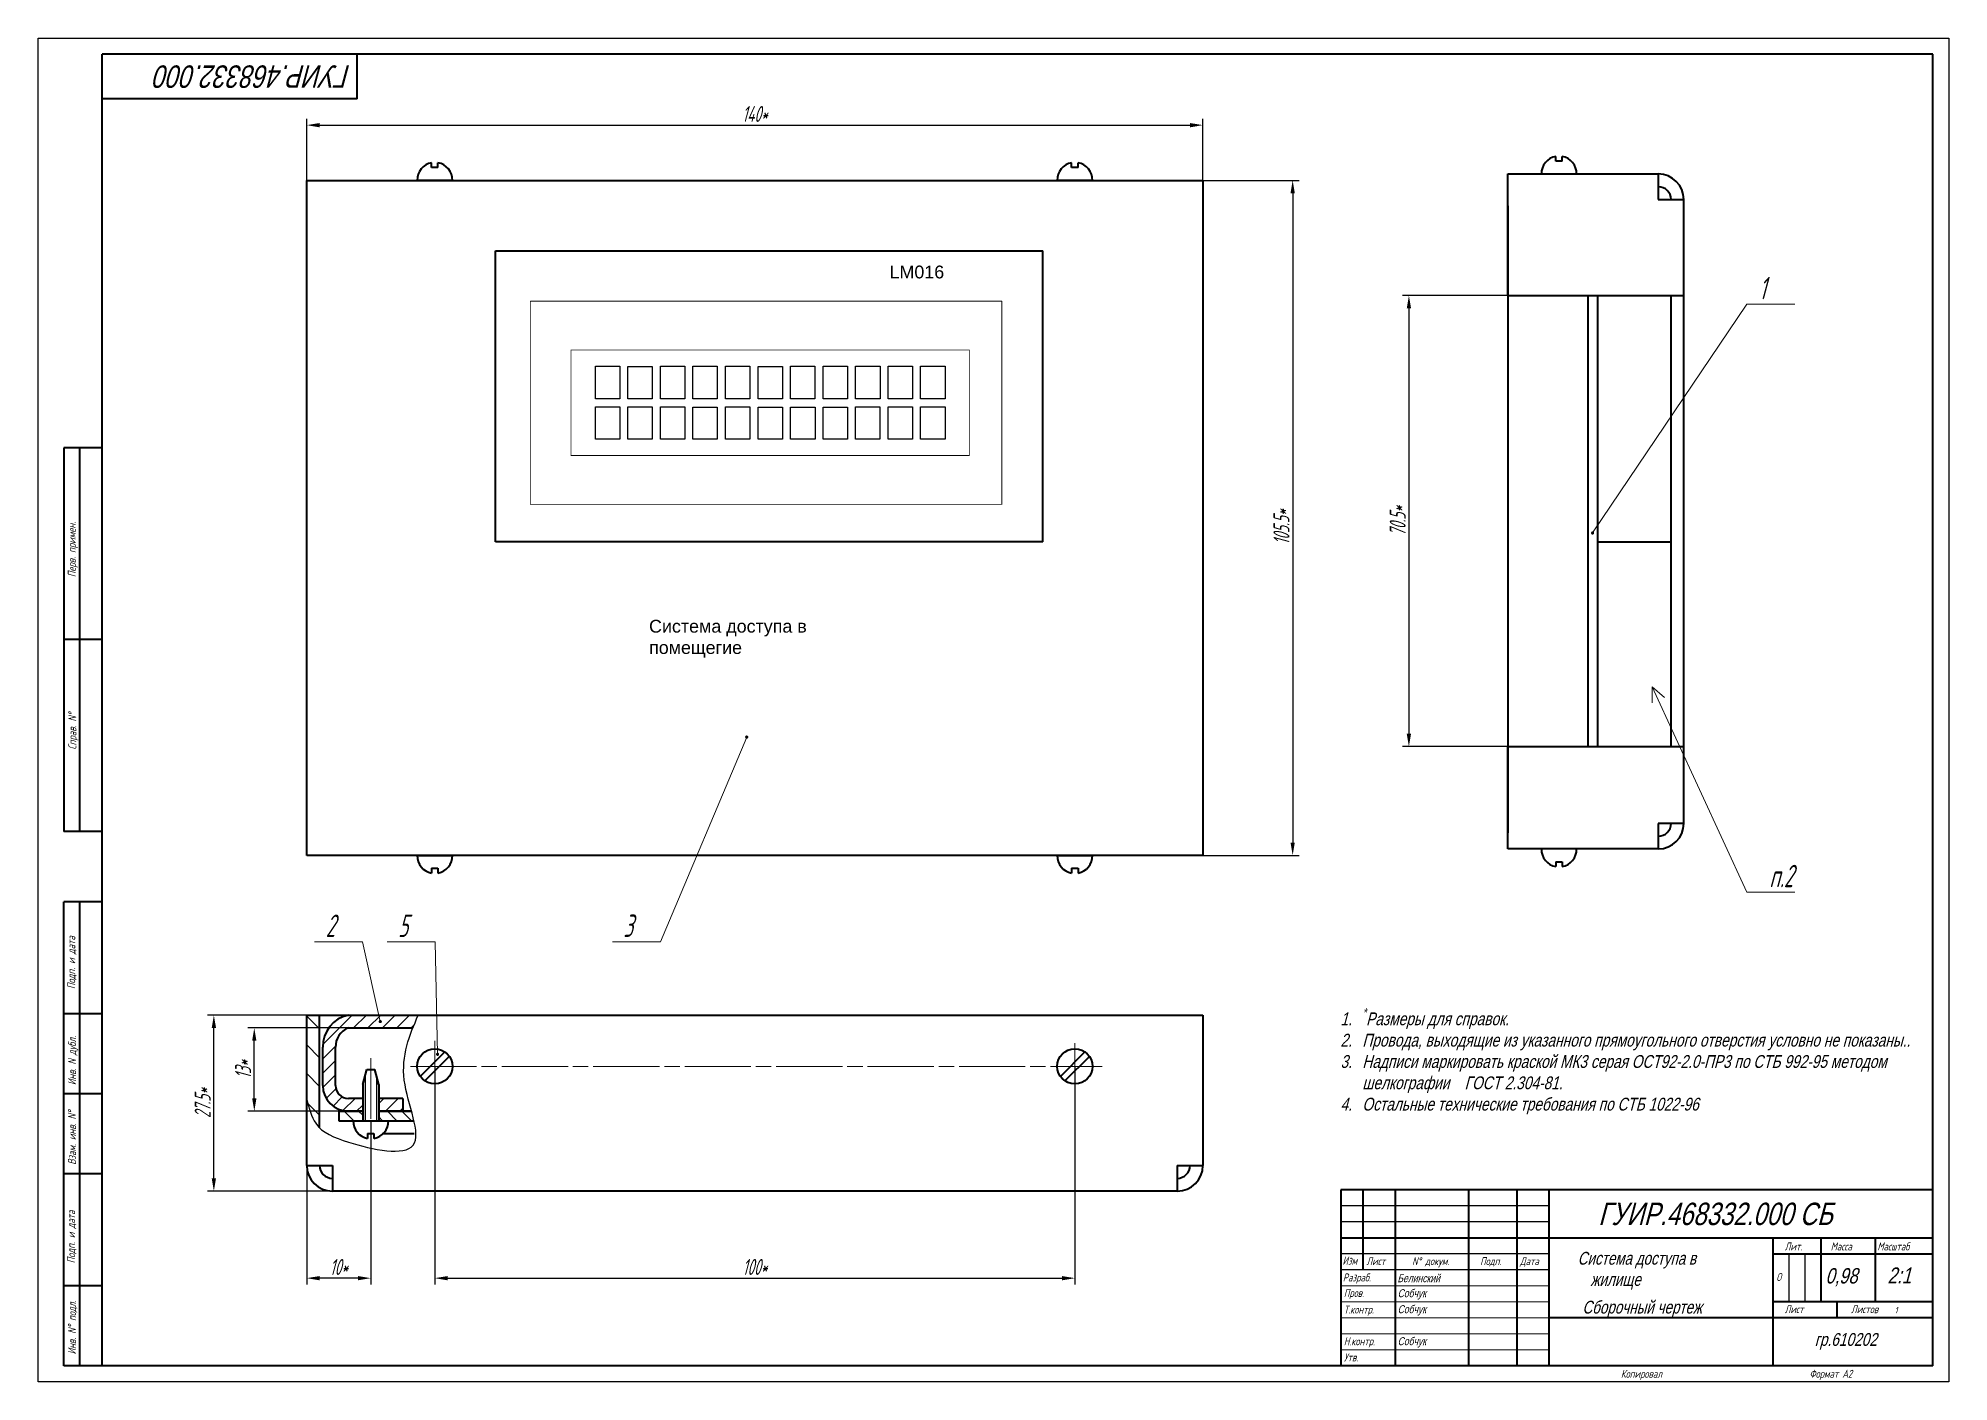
# Model space of a CAD drawing. Header units: millimetres. Extents: x 4478846 to 4492776, y 3796523 to 3799112.
# Drawn here: x 4491936 to 4492533, y 3796523 to 3796943 of the extents above; entities that cross this region are included whole.
import ezdxf
from ezdxf.enums import TextEntityAlignment as Align

# ---------------------------------------------------------------- set-up
doc = ezdxf.new("R2010")
doc.units = ezdxf.units.MM
doc.linetypes.add('CENTER2', pattern=[28.575, 19.05, -3.175, 3.175, -3.175])
doc.linetypes.add('HIDDEN2', pattern=[4.7625, 3.175, -1.5875])
doc.layers.get('0').update_dxf_attribs({"lineweight": 25})
doc.layers.get('Defpoints').update_dxf_attribs({"color": 5})
for name, color, linetype, lineweight in [('1', 1, 'Continuous', 40), ('2', 3, 'CENTER2', 20), ('3', 2, 'HIDDEN2', 20), ('dim', 7, 'Continuous', 20), ('Основная', 7, 'Continuous', 40), ('тонкая', 7, 'Continuous', 13)]:
    doc.layers.add(name, color=color, linetype=linetype, lineweight=lineweight)
for name, color, linetype in [('KONTUR', 7, 'Continuous'), ('Mechanical4', 56, 'Continuous'), ('MultiLayer', 9, 'Continuous'), ('Текст', 4, 'Continuous')]:
    doc.layers.add(name, color=color, linetype=linetype)
doc.styles.add('35', font='gostw.shx', dxfattribs={"width": 0.65, "oblique": 15, "height": 3.5})
doc.styles.add('5', font='gostw.shx', dxfattribs={"width": 0.75, "oblique": 15, "height": 5})
doc.styles.add('7', font='gostw.shx', dxfattribs={"width": 0.75, "oblique": 15, "height": 7})
doc.styles.add('ESKD', font='standarteskd.shx', dxfattribs={"width": 0.8, "oblique": 15})
doc.styles.get("Standard").update_dxf_attribs({"font": 'arial.ttf'})
doc.styles.add('стиль1', font='romans.shx', dxfattribs={"width": 0.75, "oblique": 15, "height": 3.5})
doc.dimstyles.new('BUT$0', dxfattribs={"dimtxt": 3.5, "dimasz": 4, "dimexe": 2, "dimexo": 0, "dimgap": 1, "dimtad": 1, "dimdec": 4, "dimzin": 9, "dimdsep": 46, "dimtxsty": '35', "dimcen": 0, "dimclrd": 256, "dimclre": 256, "dimclrt": 256, "dimadec": 0, "dimazin": 0, "dimtfac": 0.7, "dimtdec": 4, "dimtmove": 0, "dimatfit": 0, "dimfxl": 1, "dimtolj": 1, "dimtzin": 9, "dimarcsym": 0})

# ---------------------------------------------------------------- blocks, each defined once
blk = doc.blocks.new('*D330')
at = {"layer": 'Defpoints', "color": 0, "transparency": 16777216}
for p in [(4492003.26, 3796633.48), (4492049.66, 3796633.48), (4492029.66, 3796607.48)]:
    blk.add_point(p, dxfattribs=at)
at = {"layer": 'dim', "lineweight": -2, "transparency": 16777216}
for p, q in [((4492049.66, 3796633.48), (4492001.26, 3796633.48)), ((4492003.26, 3796611.48), (4492003.26, 3796629.48)), ((4492029.66, 3796607.48), (4492001.26, 3796607.48))]:
    blk.add_line(p, q, dxfattribs=at)
at = {"layer": 'dim', "transparency": 16777216}
for points in [[(4492002.59, 3796629.48), (4492003.92, 3796629.48), (4492003.26, 3796633.48)], [(4492002.59, 3796611.48), (4492003.92, 3796611.48), (4492003.26, 3796607.48)]]:
    blk.add_solid(points, dxfattribs=at)
at = {"layer": 'dim', "transparency": 16777216, "insert": (4491999.76, 3796620.48), "char_height": 5, "attachment_point": 5, "rotation": 90, "style": '5'}
blk.add_mtext('\\A1;13*', dxfattribs=at)
blk = doc.blocks.new('*D331')
at = {"layer": 'Defpoints', "color": 0, "transparency": 16777216}
for p in [(4491990.63, 3796637.48), (4492023.66, 3796637.48), (4492027.66, 3796582.48)]:
    blk.add_point(p, dxfattribs=at)
at = {"layer": 'dim', "lineweight": -2, "transparency": 16777216}
for p, q in [((4492023.66, 3796637.48), (4491988.63, 3796637.48)), ((4491990.63, 3796586.48), (4491990.63, 3796633.48)), ((4492027.66, 3796582.48), (4491988.63, 3796582.48))]:
    blk.add_line(p, q, dxfattribs=at)
at = {"layer": 'dim', "transparency": 16777216}
for points in [[(4491989.96, 3796633.48), (4491991.3, 3796633.48), (4491990.63, 3796637.48)], [(4491989.96, 3796586.48), (4491991.3, 3796586.48), (4491990.63, 3796582.48)]]:
    blk.add_solid(points, dxfattribs=at)
at = {"layer": 'dim', "transparency": 16777216, "insert": (4491987.13, 3796609.98), "char_height": 5, "attachment_point": 5, "rotation": 90, "style": '5'}
blk.add_mtext('\\A1;27.5*', dxfattribs=at)
blk = doc.blocks.new('*D326')
at = {"layer": 'Defpoints', "color": 0, "transparency": 16777216}
for p in [(4492299.66, 3796915.69), (4492019.66, 3796898.43), (4492299.66, 3796898.43)]:
    blk.add_point(p, dxfattribs=at)
at = {"layer": 'dim', "lineweight": -2, "transparency": 16777216}
for p, q in [((4492019.66, 3796898.43), (4492019.66, 3796917.69)), ((4492023.66, 3796915.69), (4492295.66, 3796915.69)), ((4492299.66, 3796898.43), (4492299.66, 3796917.69))]:
    blk.add_line(p, q, dxfattribs=at)
at = {"layer": 'dim', "transparency": 16777216}
for points in [[(4492023.66, 3796916.35), (4492023.66, 3796915.02), (4492019.66, 3796915.69)], [(4492295.66, 3796916.35), (4492295.66, 3796915.02), (4492299.66, 3796915.69)]]:
    blk.add_solid(points, dxfattribs=at)
at = {"layer": 'dim', "transparency": 16777216, "insert": (4492159.66, 3796919.19), "char_height": 5, "attachment_point": 5, "style": '5'}
blk.add_mtext('\\A1;140*', dxfattribs=at)
blk = doc.blocks.new('*D327')
at = {"layer": 'Defpoints', "color": 0, "transparency": 16777216}
for p in [(4492299.66, 3796898.43), (4492299.66, 3796687.43), (4492327.72, 3796687.43)]:
    blk.add_point(p, dxfattribs=at)
at = {"layer": 'dim', "lineweight": -2, "transparency": 16777216}
for p, q in [((4492299.66, 3796898.43), (4492329.72, 3796898.43)), ((4492327.72, 3796894.43), (4492327.72, 3796691.43)), ((4492299.66, 3796687.43), (4492329.72, 3796687.43))]:
    blk.add_line(p, q, dxfattribs=at)
at = {"layer": 'dim', "transparency": 16777216}
for points in [[(4492327.05, 3796894.43), (4492328.38, 3796894.43), (4492327.72, 3796898.43)], [(4492327.05, 3796691.43), (4492328.38, 3796691.43), (4492327.72, 3796687.43)]]:
    blk.add_solid(points, dxfattribs=at)
at = {"layer": 'dim', "transparency": 16777216, "insert": (4492324.22, 3796790.04), "char_height": 5, "attachment_point": 5, "rotation": 90, "style": '5'}
blk.add_mtext('\\A1;105.5*', dxfattribs=at)
blk = doc.blocks.new('*D328')
at = {"layer": 'Defpoints', "color": 0, "transparency": 16777216}
for p in [(4492059.66, 3796621.48), (4492259.66, 3796621.48), (4492259.66, 3796555.27)]:
    blk.add_point(p, dxfattribs=at)
at = {"layer": 'dim', "lineweight": -2, "transparency": 16777216}
for p, q in [((4492059.66, 3796621.48), (4492059.66, 3796553.27)), ((4492259.66, 3796621.48), (4492259.66, 3796553.27)), ((4492063.66, 3796555.27), (4492255.66, 3796555.27))]:
    blk.add_line(p, q, dxfattribs=at)
at = {"layer": 'dim', "transparency": 16777216}
for points in [[(4492063.66, 3796555.93), (4492063.66, 3796554.6), (4492059.66, 3796555.27)], [(4492255.66, 3796555.93), (4492255.66, 3796554.6), (4492259.66, 3796555.27)]]:
    blk.add_solid(points, dxfattribs=at)
at = {"layer": 'dim', "transparency": 16777216, "insert": (4492159.66, 3796558.77), "char_height": 5, "attachment_point": 5, "style": '5'}
blk.add_mtext('\\A1;100*', dxfattribs=at)
blk = doc.blocks.new('*D329')
at = {"layer": 'Defpoints', "color": 0, "transparency": 16777216}
for p in [(4492019.66, 3796604.66), (4492039.66, 3796604.48), (4492019.66, 3796555.27)]:
    blk.add_point(p, dxfattribs=at)
at = {"layer": 'dim', "lineweight": -2, "transparency": 16777216}
for p, q in [((4492019.66, 3796604.66), (4492019.66, 3796553.27)), ((4492039.66, 3796604.48), (4492039.66, 3796553.27)), ((4492035.66, 3796555.27), (4492023.66, 3796555.27))]:
    blk.add_line(p, q, dxfattribs=at)
at = {"layer": 'dim', "transparency": 16777216}
for points in [[(4492023.66, 3796555.93), (4492023.66, 3796554.6), (4492019.66, 3796555.27)], [(4492035.66, 3796555.93), (4492035.66, 3796554.6), (4492039.66, 3796555.27)]]:
    blk.add_solid(points, dxfattribs=at)
at = {"layer": 'dim', "transparency": 16777216, "insert": (4492029.66, 3796558.77), "char_height": 5, "attachment_point": 5, "style": '5'}
blk.add_mtext('\\A1;10*', dxfattribs=at)
blk = doc.blocks.new('*D332')
at = {"layer": 'Defpoints', "color": 0, "transparency": 16777216}
for p in [(4492394.95, 3796862.43), (4492364.04, 3796721.43), (4492394.95, 3796721.43)]:
    blk.add_point(p, dxfattribs=at)
at = {"layer": 'dim', "lineweight": -2, "transparency": 16777216}
for p, q in [((4492394.95, 3796862.43), (4492362.04, 3796862.43)), ((4492364.04, 3796858.43), (4492364.04, 3796725.43)), ((4492394.95, 3796721.43), (4492362.04, 3796721.43))]:
    blk.add_line(p, q, dxfattribs=at)
at = {"layer": 'dim', "transparency": 16777216}
for points in [[(4492363.37, 3796858.43), (4492364.71, 3796858.43), (4492364.04, 3796862.43)], [(4492363.37, 3796725.43), (4492364.71, 3796725.43), (4492364.04, 3796721.43)]]:
    blk.add_solid(points, dxfattribs=at)
at = {"layer": 'dim', "transparency": 16777216, "insert": (4492360.54, 3796791.93), "char_height": 5, "attachment_point": 5, "rotation": 90, "style": '5'}
blk.add_mtext('\\A1;70.5*', dxfattribs=at)

msp = doc.modelspace()

# ---------------------------------------------------------------- hatches: boundary and pattern name
h = msp.add_hatch()
h.set_pattern_fill('ANSI31', color=256, scale=2, angle=90)
h.set_pattern_definition([(135, (4489029.4106, 3796511.251), (-4.490128, -4.490128), [])])
edge = h.paths.add_edge_path()
edge.add_spline(control_points=[(4492023.65737, 3796602.25697), (4492023.20994, 3796602.68905), (4492021.20222, 3796605.01591), (4492020.34317, 3796608.43031), (4492019.65737, 3796611.1561)], knot_values=[0, 0, 0, 0, 2.017783182, 10.004981514, 10.004981514, 10.004981514, 10.004981514], degree=3, periodic=0)
edge.add_line((4492019.65737, 3796611.1561), (4492019.65737, 3796637.47558))
edge.add_line((4492019.65737, 3796637.47558), (4492023.65737, 3796637.47558))
edge.add_line((4492023.65737, 3796637.47558), (4492023.65737, 3796602.25697))
h = msp.add_hatch()
h.set_pattern_fill('ANSI31', color=256)
h.set_pattern_definition([(45, (4489029.4106, 3796511.251), (-2.245064, 2.245064), [])])
h.paths.add_polyline_path([(4492049.65737, 3796607.47558), (4492042.15959, 3796607.47558), (4492042.15959, 3796611.47558), (4492049.65737, 3796611.47558)], flags=17)
edge = h.paths.add_edge_path()
edge.add_line((4492037.15515, 3796607.47558), (4492032.65737, 3796607.47558))
edge.add_arc((4492032.65737, 3796615.47558), 8, 225.472828, 270, ccw=False)
edge.add_line((4492027.04739, 3796609.77224), (4492027.44736, 3796611.35479))
edge.add_arc((4492027.50862, 3796611.59717), 0.25, 255.81639624, 360)
edge.add_arc((4492027.50862, 3796611.59717), 0.25, 360, 540)
edge.add_arc((4492027.50862, 3796611.59717), 0.25, 180, 255.81639624)
edge.add_line((4492027.44736, 3796611.35479), (4492027.04739, 3796609.77224))
edge.add_arc((4492032.65737, 3796615.47558), 8, 180, 225.472828, ccw=False)
edge.add_line((4492024.65737, 3796615.47558), (4492024.65737, 3796627.47558))
edge.add_arc((4492034.57429, 3796627.74205), 9.9205, 101.14121716, 181.53916633, ccw=False)
edge.add_line((4492032.65737, 3796637.47558), (4492054.47788, 3796637.47558))
edge.add_spline(control_points=[(4492054.47788, 3796637.47558), (4492053.91266, 3796636.14698), (4492053.34743, 3796634.81838), (4492052.81695, 3796633.47558)], knot_values=[82.056167581, 82.056167581, 82.056167581, 82.056167581, 86.456230886, 86.456230886, 86.456230886, 86.456230886], degree=3, periodic=0)
edge.add_line((4492052.81695, 3796633.47558), (4492032.65737, 3796633.47558))
edge.add_arc((4492034.78626, 3796627.72299), 6.13388, 110.30825796, 182.31160699)
edge.add_line((4492028.65737, 3796627.47558), (4492028.65737, 3796615.47558))
edge.add_arc((4492032.65737, 3796615.47558), 4, 180, 270)
edge.add_line((4492032.65737, 3796611.47558), (4492037.15515, 3796611.47558))
edge.add_line((4492037.15515, 3796611.47558), (4492037.15515, 3796607.47558))
h = msp.add_hatch()
h.set_pattern_fill('ANSI31', color=256, angle=90)
h.set_pattern_definition([(135, (4489029.4106, 3796511.251), (-2.245064, -2.245064), [])])
h.paths.add_polyline_path([(4492037.15515, 3796604.47558), (4492029.65737, 3796604.47558), (4492029.65737, 3796607.47558), (4492037.15515, 3796607.47558)])
edge = h.paths.add_edge_path()
edge.add_line((4492053.15116, 3796604.47558), (4492042.15959, 3796604.47558))
edge.add_line((4492042.15959, 3796604.47558), (4492042.15959, 3796607.47558))
edge.add_line((4492042.15959, 3796607.47558), (4492052.38603, 3796607.47558))
edge.add_spline(control_points=[(4492052.38603, 3796607.47558), (4492052.66579, 3796606.44399), (4492052.92962, 3796605.43828), (4492053.15116, 3796604.47558)], knot_values=[54.51421277, 54.51421277, 54.51421277, 54.51421277, 57.268847586, 57.268847586, 57.268847586, 57.268847586], degree=3, periodic=0)

# ---------------------------------------------------------------- linework, layer by layer
for p, q in [((4492037.90394, 3796618.55753), (4492037.90394, 3796604.47558)), ((4492041.41081, 3796618.55753), (4492041.41081, 3796604.47558)), ((4492407.73828, 3796577.87277), (4492342.73828, 3796577.87277)), ((4492407.73828, 3796572.87277), (4492342.73828, 3796572.87277)), ((4492407.73828, 3796562.87277), (4492342.73828, 3796562.87277)), ((4492407.73828, 3796557.87277), (4492342.73828, 3796557.87277))]:
    msp.add_line(p, q)
at = {"color": 7}
msp.add_line((4492477.73828, 3796527.87277), (4492477.73828, 3796527.87277), dxfattribs=at)
msp.add_spline([(4492019.65737, 3796611.1561), (4492022.44684, 3796603.67183), (4492032.64844, 3796597.80489), (4492052.91185, 3796596.82707), (4492050.13238, 3796617.13377), (4492054.47788, 3796637.47558)], degree=3)
at = {"layer": '1'}
for p, q in [((4492058.65737, 3796902.42693), (4492058.65737, 3796903.94372)), ((4492060.65737, 3796902.42693), (4492058.65737, 3796902.42693)), ((4492060.65737, 3796902.42693), (4492060.65737, 3796903.94372)), ((4492258.65737, 3796902.42693), (4492258.65737, 3796903.94372)), ((4492260.65737, 3796902.42693), (4492258.65737, 3796902.42693)), ((4492260.65737, 3796902.42693), (4492260.65737, 3796903.94372)), ((4492409.94553, 3796904.42694), (4492409.94553, 3796905.94372)), ((4492411.94553, 3796904.42694), (4492409.94553, 3796904.42694)), ((4492411.94553, 3796904.42694), (4492411.94553, 3796905.94372)), ((4492019.65737, 3796898.42693), (4492299.65737, 3796898.42693)), ((4492019.65737, 3796687.42693), (4492019.65737, 3796898.42693)), ((4492065.1563, 3796898.42693), (4492054.15844, 3796898.42693)), ((4492265.1563, 3796898.42693), (4492254.15844, 3796898.42693)), ((4492299.65737, 3796898.42693), (4492299.65737, 3796687.42693)), ((4492394.94553, 3796862.42694), (4492394.94553, 3796900.42694)), ((4492394.94553, 3796900.42694), (4492441.94553, 3796900.42694)), ((4492441.94553, 3796900.42694), (4492441.94553, 3796892.42694)), ((4492394.94553, 3796890.42694), (4492394.94553, 3796694.42694)), ((4492441.94553, 3796892.42694), (4492449.94553, 3796892.42694)), ((4492449.94553, 3796697.42694), (4492449.94553, 3796892.42694)), ((4492078.65573, 3796785.42693), (4492078.65573, 3796876.42693)), ((4492078.65573, 3796876.42693), (4492249.65573, 3796876.42693)), ((4492249.65573, 3796785.42693), (4492249.65573, 3796876.42693)), ((4492394.94553, 3796862.42694), (4492449.94553, 3796862.42694)), ((4492419.94553, 3796862.42694), (4492419.94553, 3796721.42694)), ((4492422.94553, 3796862.42694), (4492422.94553, 3796721.42694)), ((4492445.94553, 3796721.42694), (4492445.94553, 3796862.42694)), ((4492249.65573, 3796785.42693), (4492078.65573, 3796785.42693)), ((4492422.94553, 3796785.42693), (4492445.94553, 3796785.42693)), ((4492394.94553, 3796689.42694), (4492394.94553, 3796721.42694)), ((4492394.94553, 3796721.42694), (4492449.94553, 3796721.42694)), ((4492449.94553, 3796697.42694), (4492441.94553, 3796697.42694)), ((4492441.94553, 3796697.42694), (4492441.94553, 3796689.42694)), ((4492299.65737, 3796687.42693), (4492019.65737, 3796687.42693)), ((4492054.15844, 3796687.42693), (4492065.1563, 3796687.42693)), ((4492254.15844, 3796687.42693), (4492265.1563, 3796687.42693)), ((4492441.94553, 3796689.42694), (4492394.94553, 3796689.42694)), ((4492058.65737, 3796683.42693), (4492058.65737, 3796681.91015)), ((4492058.65737, 3796683.42693), (4492060.65737, 3796683.42693)), ((4492060.65737, 3796683.42693), (4492060.65737, 3796681.91015)), ((4492258.65737, 3796683.42693), (4492258.65737, 3796681.91015)), ((4492258.65737, 3796683.42693), (4492260.65737, 3796683.42693)), ((4492260.65737, 3796683.42693), (4492260.65737, 3796681.91015)), ((4492409.94553, 3796685.42694), (4492409.94553, 3796683.91016)), ((4492409.94553, 3796685.42694), (4492411.94553, 3796685.42694)), ((4492411.94553, 3796685.42694), (4492411.94553, 3796683.91016)), ((4492019.65737, 3796590.47558), (4492019.65737, 3796637.47558)), ((4492019.65737, 3796637.47558), (4492299.65737, 3796637.47558)), ((4492023.65737, 3796602.29218), (4492023.65737, 3796637.47558)), ((4492032.65737, 3796637.47558), (4492286.65737, 3796637.47558)), ((4492032.65737, 3796633.47558), (4492052.81865, 3796633.47558)), ((4492299.65737, 3796637.47558), (4492299.65737, 3796590.47558)), ((4492024.65737, 3796615.47558), (4492024.65737, 3796627.47558)), ((4492028.65737, 3796615.47558), (4492028.65737, 3796627.47558)), ((4492062.77453, 3796626.00695), (4492055.126, 3796618.35842)), ((4492064.18874, 3796624.59274), (4492056.54021, 3796616.94421)), ((4492262.77453, 3796626.00695), (4492255.126, 3796618.35842)), ((4492264.18874, 3796624.59274), (4492256.54021, 3796616.94421)), ((4492037.15515, 3796615.76301), (4492038.41788, 3796620.47558)), ((4492037.15515, 3796615.76301), (4492037.15515, 3796604.47558)), ((4492038.41788, 3796620.47558), (4492040.89687, 3796620.47558)), ((4492042.15959, 3796615.76301), (4492040.89687, 3796620.47558)), ((4492042.15959, 3796615.76301), (4492042.15959, 3796604.47558)), ((4492037.15515, 3796611.47558), (4492032.65737, 3796611.47558)), ((4492049.65737, 3796611.47558), (4492042.15959, 3796611.47558)), ((4492049.65737, 3796611.47558), (4492049.65737, 3796607.47558)), ((4492037.15515, 3796607.47558), (4492029.65737, 3796607.47558)), ((4492029.65737, 3796607.47558), (4492037.15515, 3796607.47558)), ((4492029.65737, 3796607.47558), (4492029.65737, 3796604.47558)), ((4492029.65737, 3796604.47558), (4492053.16613, 3796604.47558)), ((4492034.15844, 3796604.47558), (4492045.1563, 3796604.47558)), ((4492052.38603, 3796607.47558), (4492042.15959, 3796607.47558)), ((4492042.15959, 3796607.47558), (4492052.43543, 3796607.47558)), ((4492038.65737, 3796600.47558), (4492038.65737, 3796598.9588)), ((4492038.65737, 3796600.47558), (4492040.65737, 3796600.47558)), ((4492038.65737, 3796600.47558), (4492038.65737, 3796598.9588)), ((4492038.65737, 3796600.47558), (4492040.65737, 3796600.47558)), ((4492040.65737, 3796600.47558), (4492040.65737, 3796598.9588)), ((4492040.65737, 3796600.47558), (4492040.65737, 3796598.9588)), ((4492043.2513, 3796600.47558), (4492053.16613, 3796600.47558)), ((4492019.65737, 3796590.47558), (4492027.65737, 3796590.47558)), ((4492027.65737, 3796590.47558), (4492027.65737, 3796582.47558)), ((4492291.65737, 3796590.47558), (4492291.65737, 3796582.47558)), ((4492291.65737, 3796590.47558), (4492299.65737, 3796590.47558)), ((4492291.65737, 3796582.47558), (4492027.65737, 3796582.47558))]:
    msp.add_line(p, q, dxfattribs=at)
for centre in [(4492059.65737, 3796621.47558), (4492259.65737, 3796621.47558)]:
    msp.add_circle(centre, 5.5, dxfattribs=at)
for centre, radius, start, end in [((4492059.65737, 3796898.53539), 5.5, 100.47568169, 181.129893), ((4492059.65737, 3796898.53539), 5.5, 358.870107, 79.52431831), ((4492259.65737, 3796898.53539), 5.5, 100.47568169, 181.129893), ((4492259.65737, 3796898.53539), 5.5, 358.870107, 79.52431831), ((4492410.94553, 3796900.5354), 5.5, 100.47568169, 181.129893), ((4492410.94553, 3796900.5354), 5.5, 358.870107, 79.52431831), ((4492441.94553, 3796892.42694), 8, 0, 90), ((4492441.94553, 3796892.42694), 4, 0, 90), ((4492441.94553, 3796697.42694), 4, 270, 0), ((4492441.94553, 3796697.42694), 8, 270, 0), ((4492059.65737, 3796687.31848), 5.5, 178.870107, 259.52431831), ((4492059.65737, 3796687.31848), 5.5, 280.47568169, 1.129893), ((4492259.65737, 3796687.31848), 5.5, 178.870107, 259.52431831), ((4492259.65737, 3796687.31848), 5.5, 280.47568169, 1.129893), ((4492410.94553, 3796689.31849), 5.5, 178.870107, 259.52431831), ((4492410.94553, 3796689.31849), 5.5, 280.47568169, 1.129893), ((4492034.57429, 3796627.74205), 9.9205, 101.14121715, 181.53916633), ((4492034.78626, 3796627.72299), 6.13388, 110.30825794, 182.31160697), ((4492032.65737, 3796615.47558), 8, 180, 270), ((4492032.65737, 3796615.47558), 4, 180, 270), ((4492039.65737, 3796604.36713), 5.5, 178.870107, 259.52431831), ((4492039.65737, 3796604.36713), 5.5, 178.870107, 259.52431831), ((4492039.65737, 3796604.36713), 5.5, 280.47568169, 1.129893), ((4492039.65737, 3796604.36713), 5.5, 280.47568169, 1.129893), ((4492027.65737, 3796590.47558), 8, 180, 270), ((4492027.65737, 3796590.47558), 4, 180, 270), ((4492291.65737, 3796590.47558), 4, 270, 0), ((4492291.65737, 3796590.47558), 8, 270, 0)]:
    msp.add_arc(centre, radius, start, end, dxfattribs=at)
at = {"layer": '2'}
for p, q in [((4492059.65737, 3796613.66027), (4492059.65737, 3796629.5078)), ((4492259.65737, 3796613.77714), (4492259.65737, 3796628.7192)), ((4492039.65737, 3796624.08378), (4492039.65737, 3796596.95859)), ((4492052.03485, 3796621.47558), (4492268.20395, 3796621.47558)), ((4492053.65737, 3796621.47558), (4492265.65737, 3796621.47558))]:
    msp.add_line(p, q, dxfattribs=at)
at = {"layer": '3'}
for p, q in [((4492037.15515, 3796604.47558), (4492037.15515, 3796608.47558)), ((4492042.15959, 3796604.47558), (4492042.15959, 3796608.47558))]:
    msp.add_line(p, q, dxfattribs=at)
at = {"layer": 'dim'}
for p, q in [((4492421.4222, 3796788.20272), (4492469.58522, 3796859.76686)), ((4492469.58522, 3796859.76686), (4492484.58522, 3796859.76686)), ((4492440.06078, 3796740.07408), (4492469.58522, 3796675.98063)), ((4492440.06078, 3796740.07408), (4492440.06078, 3796735.07408)), ((4492440.06078, 3796740.07408), (4492443.86088, 3796736.82459)), ((4492157.13259, 3796724.42014), (4492130.14642, 3796660.43145)), ((4492469.58522, 3796675.98063), (4492484.58522, 3796675.98063)), ((4492022.09442, 3796660.43145), (4492037.09442, 3796660.43145)), ((4492042.62372, 3796635.47989), (4492037.09442, 3796660.43145)), ((4492044.8264, 3796660.43145), (4492059.8264, 3796660.43145)), ((4492060.52722, 3796625.24548), (4492059.8264, 3796660.43145)), ((4492115.14642, 3796660.43145), (4492130.14642, 3796660.43145))]:
    msp.add_line(p, q, dxfattribs=at)
at = {"layer": 'dim', "const_width": 0.5, "flags": 128}
for points in [[(4492421.1722, 3796788.20272, -1), (4492421.6722, 3796788.20272, -1)], [(4492156.88259, 3796724.42014, -1), (4492157.38259, 3796724.42014, -1)], [(4492042.37372, 3796635.47989, -1), (4492042.87372, 3796635.47989, -1)], [(4492060.27722, 3796625.24548, -1), (4492060.77722, 3796625.24548, -1)]]:
    msp.add_lwpolyline(points, format="xyb", close=True, dxfattribs=at)
at = {"layer": 'KONTUR', "color": 7}
for p, q in [((4491935.73828, 3796522.87277), (4491935.73828, 3796942.87277)), ((4491935.73828, 3796942.87277), (4492532.73828, 3796942.87277)), ((4492532.73828, 3796942.87277), (4492532.73828, 3796522.87277)), ((4492532.73828, 3796522.87277), (4491935.73828, 3796522.87277))]:
    msp.add_line(p, q, dxfattribs=at)
at = {"layer": 'Mechanical4'}
for p, q in [((4492109.85576, 3796830.18698), (4492109.85576, 3796840.31857)), ((4492109.85576, 3796840.31857), (4492117.43536, 3796840.31857)), ((4492109.85576, 3796830.18698), (4492109.85576, 3796840.31857)), ((4492109.85576, 3796840.31857), (4492117.43536, 3796840.31857)), ((4492117.43536, 3796840.31857), (4492117.43536, 3796830.18698)), ((4492117.43536, 3796840.31857), (4492117.43536, 3796830.18698)), ((4492120.01576, 3796830.18698), (4492120.01576, 3796840.29897)), ((4492120.01576, 3796840.29897), (4492127.58376, 3796840.29897)), ((4492120.01576, 3796830.18698), (4492120.01576, 3796840.29897)), ((4492120.01576, 3796840.29897), (4492127.58376, 3796840.29897)), ((4492127.58376, 3796840.29897), (4492127.58376, 3796830.18698)), ((4492127.58376, 3796840.29897), (4492127.58376, 3796830.18698)), ((4492130.17576, 3796830.18698), (4492130.17576, 3796840.30158)), ((4492130.17576, 3796840.30158), (4492137.76156, 3796840.30158)), ((4492130.17576, 3796830.18698), (4492130.17576, 3796840.30158)), ((4492130.17576, 3796840.30158), (4492137.76156, 3796840.30158)), ((4492137.76156, 3796840.30158), (4492137.76156, 3796830.18698)), ((4492137.76156, 3796840.30158), (4492137.76156, 3796830.18698)), ((4492140.33576, 3796830.18698), (4492140.33576, 3796840.30437)), ((4492140.33576, 3796840.30437), (4492147.93804, 3796840.30437)), ((4492140.33576, 3796830.18698), (4492140.33576, 3796840.30437)), ((4492140.33576, 3796840.30437), (4492147.93804, 3796840.30437)), ((4492147.93804, 3796840.30437), (4492147.93804, 3796830.18698)), ((4492147.93804, 3796840.30437), (4492147.93804, 3796830.18698)), ((4492150.49576, 3796830.18698), (4492150.49576, 3796840.33758)), ((4492150.49576, 3796840.33758), (4492158.11498, 3796840.33758)), ((4492150.49576, 3796830.18698), (4492150.49576, 3796840.33758)), ((4492150.49576, 3796840.33758), (4492158.11498, 3796840.33758)), ((4492158.11498, 3796840.33758), (4492158.11498, 3796830.18698)), ((4492158.11498, 3796840.33758), (4492158.11498, 3796830.18698)), ((4492160.65576, 3796830.18698), (4492160.65576, 3796840.29317)), ((4492160.65576, 3796840.29317), (4492168.2892, 3796840.29317)), ((4492160.65576, 3796830.18698), (4492160.65576, 3796840.29317)), ((4492160.65576, 3796840.29317), (4492168.2892, 3796840.29317)), ((4492168.2892, 3796840.29317), (4492168.2892, 3796830.18698)), ((4492168.2892, 3796840.29317), (4492168.2892, 3796830.18698)), ((4492170.81576, 3796830.18698), (4492170.81576, 3796840.33417)), ((4492170.81576, 3796840.33417), (4492178.44326, 3796840.33417)), ((4492170.81576, 3796830.18698), (4492170.81576, 3796840.33417)), ((4492170.81576, 3796840.33417), (4492178.44326, 3796840.33417)), ((4492178.44326, 3796840.33417), (4492178.44326, 3796830.18698)), ((4492178.44326, 3796840.33417), (4492178.44326, 3796830.18698)), ((4492180.97576, 3796830.18698), (4492180.97576, 3796840.33838)), ((4492180.97576, 3796840.33838), (4492188.60376, 3796840.33838)), ((4492180.97576, 3796830.18698), (4492180.97576, 3796840.33838)), ((4492180.97576, 3796840.33838), (4492188.60376, 3796840.33838)), ((4492188.60376, 3796840.33838), (4492188.60376, 3796830.18698)), ((4492188.60376, 3796840.33838), (4492188.60376, 3796830.18698)), ((4492191.13576, 3796830.18698), (4492191.13576, 3796840.33037)), ((4492191.13576, 3796840.33037), (4492198.77656, 3796840.33037)), ((4492191.13576, 3796830.18698), (4492191.13576, 3796840.33037)), ((4492191.13576, 3796840.33037), (4492198.77656, 3796840.33037)), ((4492198.77656, 3796840.33037), (4492198.77656, 3796830.18698)), ((4492198.77656, 3796840.33037), (4492198.77656, 3796830.18698)), ((4492201.29576, 3796830.18698), (4492201.29576, 3796840.32698)), ((4492201.29576, 3796840.32698), (4492208.94756, 3796840.32698)), ((4492201.29576, 3796830.18698), (4492201.29576, 3796840.32698)), ((4492201.29576, 3796840.32698), (4492208.94756, 3796840.32698)), ((4492208.94756, 3796840.32698), (4492208.94756, 3796830.18698)), ((4492208.94756, 3796840.32698), (4492208.94756, 3796830.18698)), ((4492211.45576, 3796830.18698), (4492211.45576, 3796840.31517)), ((4492211.45576, 3796840.31517), (4492219.13656, 3796840.31517)), ((4492211.45576, 3796830.18698), (4492211.45576, 3796840.31517)), ((4492211.45576, 3796840.31517), (4492219.13656, 3796840.31517)), ((4492219.13656, 3796840.31517), (4492219.13656, 3796830.18698)), ((4492219.13656, 3796840.31517), (4492219.13656, 3796830.18698)), ((4492117.43536, 3796830.18698), (4492109.85576, 3796830.18698)), ((4492117.43536, 3796830.18698), (4492109.85576, 3796830.18698)), ((4492109.85576, 3796817.48698), (4492109.85576, 3796827.61058)), ((4492109.85576, 3796827.61058), (4492117.43936, 3796827.61058)), ((4492109.85576, 3796817.48698), (4492109.85576, 3796827.61058)), ((4492109.85576, 3796827.61058), (4492117.43936, 3796827.61058)), ((4492117.43936, 3796827.61058), (4492117.43936, 3796817.48698)), ((4492117.43936, 3796827.61058), (4492117.43936, 3796817.48698)), ((4492127.58376, 3796830.18698), (4492120.01576, 3796830.18698)), ((4492127.58376, 3796830.18698), (4492120.01576, 3796830.18698)), ((4492120.01576, 3796817.48698), (4492120.01576, 3796827.60538)), ((4492120.01576, 3796827.60538), (4492127.60396, 3796827.60538)), ((4492120.01576, 3796817.48698), (4492120.01576, 3796827.60538)), ((4492120.01576, 3796827.60538), (4492127.60396, 3796827.60538)), ((4492127.60396, 3796827.60538), (4492127.60396, 3796817.48698)), ((4492127.60396, 3796827.60538), (4492127.60396, 3796817.48698)), ((4492137.76156, 3796830.18698), (4492130.17576, 3796830.18698)), ((4492137.76156, 3796830.18698), (4492130.17576, 3796830.18698)), ((4492130.17576, 3796817.48698), (4492130.17576, 3796827.63238)), ((4492130.17576, 3796827.63238), (4492137.78796, 3796827.63238)), ((4492130.17576, 3796817.48698), (4492130.17576, 3796827.63238)), ((4492130.17576, 3796827.63238), (4492137.78796, 3796827.63238)), ((4492137.78796, 3796827.63238), (4492137.78796, 3796817.48698)), ((4492137.78796, 3796827.63238), (4492137.78796, 3796817.48698)), ((4492147.93804, 3796830.18698), (4492140.33576, 3796830.18698)), ((4492147.93804, 3796830.18698), (4492140.33576, 3796830.18698)), ((4492140.33576, 3796817.48698), (4492140.33576, 3796827.58657)), ((4492140.33576, 3796827.58657), (4492147.93802, 3796827.58657)), ((4492140.33576, 3796817.48698), (4492140.33576, 3796827.58657)), ((4492140.33576, 3796827.58657), (4492147.93802, 3796827.58657)), ((4492147.93802, 3796827.58657), (4492147.93802, 3796817.48698)), ((4492147.93802, 3796827.58657), (4492147.93802, 3796817.48698)), ((4492158.11498, 3796830.18698), (4492150.49576, 3796830.18698)), ((4492158.11498, 3796830.18698), (4492150.49576, 3796830.18698)), ((4492150.49576, 3796817.48698), (4492150.49576, 3796827.59097)), ((4492150.49576, 3796827.59097), (4492158.11246, 3796827.59097)), ((4492150.49576, 3796817.48698), (4492150.49576, 3796827.59097)), ((4492150.49576, 3796827.59097), (4492158.11246, 3796827.59097)), ((4492158.11246, 3796827.59097), (4492158.11246, 3796817.48698)), ((4492158.11246, 3796827.59097), (4492158.11246, 3796817.48698)), ((4492168.2892, 3796830.18698), (4492160.65576, 3796830.18698)), ((4492168.2892, 3796830.18698), (4492160.65576, 3796830.18698)), ((4492160.65576, 3796817.48698), (4492160.65576, 3796827.57238)), ((4492160.65576, 3796827.57238), (4492168.28892, 3796827.57238)), ((4492160.65576, 3796817.48698), (4492160.65576, 3796827.57238)), ((4492160.65576, 3796827.57238), (4492168.28892, 3796827.57238)), ((4492168.28892, 3796827.57238), (4492168.28892, 3796817.48698)), ((4492168.28892, 3796827.57238), (4492168.28892, 3796817.48698)), ((4492178.44326, 3796830.18698), (4492170.81576, 3796830.18698)), ((4492178.44326, 3796830.18698), (4492170.81576, 3796830.18698)), ((4492170.81576, 3796817.48698), (4492170.81576, 3796827.57598)), ((4492170.81576, 3796827.57598), (4492178.46496, 3796827.57598)), ((4492170.81576, 3796817.48698), (4492170.81576, 3796827.57598)), ((4492170.81576, 3796827.57598), (4492178.46496, 3796827.57598)), ((4492178.46496, 3796827.57598), (4492178.46496, 3796817.48698)), ((4492178.46496, 3796827.57598), (4492178.46496, 3796817.48698)), ((4492188.60376, 3796830.18698), (4492180.97576, 3796830.18698)), ((4492188.60376, 3796830.18698), (4492180.97576, 3796830.18698)), ((4492180.97576, 3796817.48698), (4492180.97576, 3796827.57458)), ((4492180.97576, 3796827.57458), (4492188.64256, 3796827.57458)), ((4492180.97576, 3796817.48698), (4492180.97576, 3796827.57458)), ((4492180.97576, 3796827.57458), (4492188.64256, 3796827.57458)), ((4492188.64256, 3796827.57458), (4492188.64256, 3796817.48698)), ((4492188.64256, 3796827.57458), (4492188.64256, 3796817.48698)), ((4492198.77656, 3796830.18698), (4492191.13576, 3796830.18698)), ((4492198.77656, 3796830.18698), (4492191.13576, 3796830.18698)), ((4492191.13576, 3796817.48698), (4492191.13576, 3796827.64177)), ((4492191.13576, 3796827.64177), (4492198.76036, 3796827.64177)), ((4492191.13576, 3796817.48698), (4492191.13576, 3796827.64177)), ((4492191.13576, 3796827.64177), (4492198.76036, 3796827.64177)), ((4492198.76036, 3796827.64177), (4492198.76036, 3796817.48698)), ((4492198.76036, 3796827.64177), (4492198.76036, 3796817.48698)), ((4492208.94756, 3796830.18698), (4492201.29576, 3796830.18698)), ((4492208.94756, 3796830.18698), (4492201.29576, 3796830.18698)), ((4492201.29576, 3796817.48698), (4492201.29576, 3796827.60277)), ((4492201.29576, 3796827.60277), (4492208.96516, 3796827.60277)), ((4492201.29576, 3796817.48698), (4492201.29576, 3796827.60277)), ((4492201.29576, 3796827.60277), (4492208.96516, 3796827.60277)), ((4492208.96516, 3796827.60277), (4492208.96516, 3796817.48698)), ((4492208.96516, 3796827.60277), (4492208.96516, 3796817.48698)), ((4492219.13656, 3796830.18698), (4492211.45576, 3796830.18698)), ((4492219.13656, 3796830.18698), (4492211.45576, 3796830.18698)), ((4492211.45576, 3796817.48698), (4492211.45576, 3796827.61957)), ((4492211.45576, 3796827.61957), (4492219.11276, 3796827.61957)), ((4492211.45576, 3796817.48698), (4492211.45576, 3796827.61957)), ((4492211.45576, 3796827.61957), (4492219.11276, 3796827.61957)), ((4492219.11276, 3796827.61957), (4492219.11276, 3796817.48698)), ((4492219.11276, 3796827.61957), (4492219.11276, 3796817.48698)), ((4492117.43936, 3796817.48698), (4492109.85576, 3796817.48698)), ((4492117.43936, 3796817.48698), (4492109.85576, 3796817.48698)), ((4492127.60396, 3796817.48698), (4492120.01576, 3796817.48698)), ((4492127.60396, 3796817.48698), (4492120.01576, 3796817.48698)), ((4492137.78796, 3796817.48698), (4492130.17576, 3796817.48698)), ((4492137.78796, 3796817.48698), (4492130.17576, 3796817.48698)), ((4492147.93802, 3796817.48698), (4492140.33576, 3796817.48698)), ((4492147.93802, 3796817.48698), (4492140.33576, 3796817.48698)), ((4492158.11246, 3796817.48698), (4492150.49576, 3796817.48698)), ((4492158.11246, 3796817.48698), (4492150.49576, 3796817.48698)), ((4492168.28892, 3796817.48698), (4492160.65576, 3796817.48698)), ((4492168.28892, 3796817.48698), (4492160.65576, 3796817.48698)), ((4492178.46496, 3796817.48698), (4492170.81576, 3796817.48698)), ((4492178.46496, 3796817.48698), (4492170.81576, 3796817.48698)), ((4492188.64256, 3796817.48698), (4492180.97576, 3796817.48698)), ((4492188.64256, 3796817.48698), (4492180.97576, 3796817.48698)), ((4492198.76036, 3796817.48698), (4492191.13576, 3796817.48698)), ((4492198.76036, 3796817.48698), (4492191.13576, 3796817.48698)), ((4492208.96516, 3796817.48698), (4492201.29576, 3796817.48698)), ((4492208.96516, 3796817.48698), (4492201.29576, 3796817.48698)), ((4492219.11276, 3796817.48698), (4492211.45576, 3796817.48698)), ((4492219.11276, 3796817.48698), (4492211.45576, 3796817.48698))]:
    msp.add_line(p, q, dxfattribs=at)
at = {"layer": 'Mechanical4', "const_width": 0.254}
for points in [[(4492089.53577, 3796860.66695), (4492236.85577, 3796860.66695)], [(4492089.53577, 3796797.16695), (4492089.53577, 3796860.66695)], [(4492089.53577, 3796860.66695), (4492236.85577, 3796860.66695)], [(4492089.53577, 3796797.16695), (4492089.53577, 3796860.66695)], [(4492236.85577, 3796797.16695), (4492236.85577, 3796860.66695)], [(4492236.85577, 3796797.16695), (4492236.85577, 3796860.66695)], [(4492102.23577, 3796845.42695), (4492226.69577, 3796845.42695)], [(4492102.23577, 3796812.40695), (4492102.23577, 3796845.42695)], [(4492102.23577, 3796845.42695), (4492226.69577, 3796845.42695)], [(4492102.23577, 3796812.40695), (4492102.23577, 3796845.42695)], [(4492226.69577, 3796812.40695), (4492226.69577, 3796845.42695)], [(4492226.69577, 3796812.40695), (4492226.69577, 3796845.42695)], [(4492102.23577, 3796812.40695), (4492226.69577, 3796812.40695)], [(4492102.23577, 3796812.40695), (4492226.69577, 3796812.40695)], [(4492089.53577, 3796797.16695), (4492236.85577, 3796797.16695)], [(4492089.53577, 3796797.16695), (4492236.85577, 3796797.16695)]]:
    msp.add_lwpolyline(points, dxfattribs=at)
at = {"layer": 'Mechanical4', "const_width": 0.127}
for points in [[(4492089.47227, 3796860.66695, 1), (4492089.59927, 3796860.66695, 1)], [(4492089.47227, 3796860.66695, 1), (4492089.59927, 3796860.66695, 1)], [(4492089.47227, 3796860.66695, 1), (4492089.59927, 3796860.66695, 1)], [(4492089.47227, 3796860.66695, 1), (4492089.59927, 3796860.66695, 1)], [(4492236.79227, 3796860.66695, 1), (4492236.91927, 3796860.66695, 1)], [(4492236.79227, 3796860.66695, 1), (4492236.91927, 3796860.66695, 1)], [(4492236.79227, 3796860.66695, 1), (4492236.91927, 3796860.66695, 1)], [(4492236.79227, 3796860.66695, 1), (4492236.91927, 3796860.66695, 1)], [(4492102.17227, 3796845.42695, 1), (4492102.29927, 3796845.42695, 1)], [(4492102.17227, 3796845.42695, 1), (4492102.29927, 3796845.42695, 1)], [(4492102.17227, 3796845.42695, 1), (4492102.29927, 3796845.42695, 1)], [(4492102.17227, 3796845.42695, 1), (4492102.29927, 3796845.42695, 1)], [(4492226.63227, 3796845.42695, 1), (4492226.75927, 3796845.42695, 1)], [(4492226.63227, 3796845.42695, 1), (4492226.75927, 3796845.42695, 1)], [(4492226.63227, 3796845.42695, 1), (4492226.75927, 3796845.42695, 1)], [(4492226.63227, 3796845.42695, 1), (4492226.75927, 3796845.42695, 1)], [(4492102.17227, 3796812.40695, 1), (4492102.29927, 3796812.40695, 1)], [(4492102.17227, 3796812.40695, 1), (4492102.29927, 3796812.40695, 1)], [(4492102.17227, 3796812.40695, 1), (4492102.29927, 3796812.40695, 1)], [(4492102.17227, 3796812.40695, 1), (4492102.29927, 3796812.40695, 1)], [(4492226.63227, 3796812.40695, 1), (4492226.75927, 3796812.40695, 1)], [(4492226.63227, 3796812.40695, 1), (4492226.75927, 3796812.40695, 1)], [(4492226.63227, 3796812.40695, 1), (4492226.75927, 3796812.40695, 1)], [(4492226.63227, 3796812.40695, 1), (4492226.75927, 3796812.40695, 1)], [(4492089.47227, 3796797.16695, 1), (4492089.59927, 3796797.16695, 1)], [(4492089.47227, 3796797.16695, 1), (4492089.59927, 3796797.16695, 1)], [(4492089.47227, 3796797.16695, 1), (4492089.59927, 3796797.16695, 1)], [(4492089.47227, 3796797.16695, 1), (4492089.59927, 3796797.16695, 1)], [(4492236.79227, 3796797.16695, 1), (4492236.91927, 3796797.16695, 1)], [(4492236.79227, 3796797.16695, 1), (4492236.91927, 3796797.16695, 1)], [(4492236.79227, 3796797.16695, 1), (4492236.91927, 3796797.16695, 1)], [(4492236.79227, 3796797.16695, 1), (4492236.91927, 3796797.16695, 1)]]:
    msp.add_lwpolyline(points, format="xyb", close=True, dxfattribs=at)
at = {"layer": 'Основная', "color": 7}
for p, q in [((4491955.73828, 3796567.87277), (4491955.73828, 3796937.87277)), ((4492527.73828, 3796937.87277), (4491955.73828, 3796937.87277)), ((4492527.73828, 3796527.87277), (4492527.73828, 3796937.87277)), ((4491943.73828, 3796814.87277), (4491943.73828, 3796694.87277)), ((4491955.73828, 3796814.87277), (4491943.73828, 3796814.87277)), ((4491948.73828, 3796694.87277), (4491948.73828, 3796814.87277)), ((4491955.73828, 3796754.87277), (4491943.73828, 3796754.87277)), ((4491955.73828, 3796694.87277), (4491943.73828, 3796694.87277)), ((4491943.73828, 3796527.87277), (4491943.73828, 3796672.87277)), ((4491955.73828, 3796672.87277), (4491943.73828, 3796672.87277)), ((4491948.73828, 3796527.87277), (4491948.73828, 3796672.87277)), ((4491955.73828, 3796637.87277), (4491943.73828, 3796637.87277)), ((4491955.73828, 3796612.87277), (4491943.73828, 3796612.87277)), ((4491955.73828, 3796587.87277), (4491943.73828, 3796587.87277)), ((4491955.73828, 3796527.87277), (4491955.73828, 3796567.87277)), ((4492477.73828, 3796567.87277), (4492477.73828, 3796527.87277)), ((4492492.73828, 3796567.87277), (4492492.73828, 3796547.87277)), ((4492509.73828, 3796567.87277), (4492509.73828, 3796547.87277)), ((4492477.73828, 3796562.87277), (4492527.73828, 3796562.87277)), ((4491955.73828, 3796552.87277), (4491943.73828, 3796552.87277)), ((4492527.73828, 3796547.87277), (4492477.73828, 3796547.87277)), ((4492497.73828, 3796547.87277), (4492497.73828, 3796542.87277)), ((4492527.73828, 3796527.87277), (4491943.73828, 3796527.87277))]:
    msp.add_line(p, q, dxfattribs=at)
at = {"layer": 'Основная'}
for p, q in [((4492035.43933, 3796923.87277), (4492035.43933, 3796937.87277)), ((4492035.43933, 3796923.87277), (4491955.73828, 3796923.87277)), ((4492342.73828, 3796582.87277), (4492342.73828, 3796527.87277)), ((4492527.73828, 3796582.87277), (4492342.73828, 3796582.87277)), ((4492349.73828, 3796557.87277), (4492349.73828, 3796582.87277)), ((4492359.73828, 3796582.87277), (4492359.73828, 3796527.87277)), ((4492382.73828, 3796527.87277), (4492382.73828, 3796582.87277)), ((4492397.73828, 3796582.87277), (4492397.73828, 3796527.87277)), ((4492407.73828, 3796582.87277), (4492407.73828, 3796527.87277)), ((4492342.73828, 3796567.87277), (4492527.73828, 3796567.87277)), ((4492527.73828, 3796542.87277), (4492407.73828, 3796542.87277))]:
    msp.add_line(p, q, dxfattribs=at)
at = {"layer": 'Текст', "color": 7, "true_color": 0xffffff}
for p, q in [((4492482.72592, 3796562.66407), (4492482.72592, 3796547.87277)), ((4492487.80387, 3796562.66407), (4492487.80387, 3796547.87277))]:
    msp.add_line(p, q, dxfattribs=at)
at = {"layer": 'тонкая'}
for p, q in [((4492394.94553, 3796900.42694), (4492410.94553, 3796900.42694)), ((4492419.94553, 3796862.42694), (4492422.94553, 3796862.42694)), ((4492342.73828, 3796552.87277), (4492407.73828, 3796552.87277)), ((4492407.73828, 3796547.87277), (4492342.73828, 3796547.87277)), ((4492407.73828, 3796542.87277), (4492342.73828, 3796542.87277))]:
    msp.add_line(p, q, dxfattribs=at)
msp.add_lwpolyline([(4492342.73828, 3796537.87277), (4492407.73828, 3796537.87277)], dxfattribs=at)
at = {"layer": 'тонкая', "color": 7}
msp.add_lwpolyline([(4492342.73828, 3796532.87277), (4492407.73828, 3796532.87277)], dxfattribs=at)

# ---------------------------------------------------------------- texts
at = {"oblique": 15, "width": 0.75}
for s, p in [('Система доступа в ', (4492416.77947, 3796559.48513)), ('жилище', (4492420.77486, 3796552.85956)), ('Сборочный чертеж', (4492418.25905, 3796544.20611))]:
    msp.add_text(s, height=4, dxfattribs=at).set_placement(p)
at = {"insert": (4492033.46461, 3796927.36336), "char_height": 7, "attachment_point": 1, "rotation": 180, "style": 'ESKD'}
msp.add_mtext_dynamic_manual_height_columns('ГУИР.468332.000 ', width=101.2474268, gutter_width=20, heights=[0], dxfattribs=at)
at = {"char_height": 4, "attachment_point": 1}
for s, width, insert in [('LM016', 40.9117523, (4492201.7507, 3796871.78936)), ('Система доступа в помещегие', 63.2140763, (4492126.61127, 3796761.06186))]:
    msp.add_mtext_dynamic_manual_height_columns(s, width=width, gutter_width=12.5, heights=[0], dxfattribs=dict(at, insert=insert))
at = {"attachment_point": 1, "style": 'ESKD'}
for s, width, insert, char_height in [('ГУИР.468332.000 СБ', 101.2474268, (4492423.21665, 3796578.86501), 7), ('Белинский', 29.917041, (4492360.45688, 3796556.49876), 2.5), ('Собчук', 29.917041, (4492360.52478, 3796551.81725), 2.5), ('Собчук', 29.917041, (4492360.52478, 3796546.81725), 2.5), ('Собчук', 29.917041, (4492360.52478, 3796536.81725), 2.5)]:
    msp.add_mtext_dynamic_manual_height_columns(s, width=width, gutter_width=20, heights=[0], dxfattribs=dict(at, insert=insert, char_height=char_height))
at = {"color": 7, "attachment_point": 1, "style": 'ESKD'}
for s, width, insert, char_height in [('0,98', 101.2474268, (4492494.21957, 3796558.40495), 4.8), ('2:1 ', 101.2474268, (4492513.55532, 3796558.61794), 5), ('гр.610202', 28.8781576, (4492490.85367, 3796538.10662), 4)]:
    msp.add_mtext_dynamic_manual_height_columns(s, width=width, gutter_width=20, heights=[0], dxfattribs=dict(at, insert=insert, char_height=char_height))
at = {"layer": '1', "style": '7', "oblique": 15, "width": 0.75}
for s, p in [('1', (4492474.49058, 3796861.26686)), ('п.2', (4492480.36558, 3796677.48063)), ('2', (4492026.99978, 3796661.93145)), ('5', (4492049.73176, 3796661.93145)), ('3', (4492120.05178, 3796661.93145))]:
    msp.add_text(s, height=7, dxfattribs=at).set_placement(p, align=Align.CENTER)
at = {"layer": 'MultiLayer', "color": 7, "lineweight": -2, "insert": (4492338.66426, 3796639.69135), "char_height": 4, "attachment_point": 1, "style": 'ESKD'}
msp.add_mtext_dynamic_manual_height_columns('\\A1;\\pxi-1.7082,l2.7082,t2.7082;1.^I{\\H0.7x;\\S*^ ;}Размеры для справок.{\\A0;\\P}2.^IПровода, выходящие из указанного прямоугольного отверстия условно не показаны{\\A0;..\\P3.^IНадписи маркировать краской МК3 серая ОСТ92-2.0-ПР3 по СТБ 992-95 методом шелкографии    ГОСТ 2.304-81.\\P4.^IОстальные технические требования по СТБ 1022-96}', width=187.5961338, gutter_width=50, heights=[74.00186], dxfattribs=at)
at = {"layer": 'Текст', "color": 7, "style": 'стиль1', "oblique": 15, "width": 0.75}
for s, p in [('Перв. примен.', (4491947.49119, 3796774.38527)), ('Справ. N%%d', (4491947.64626, 3796720.50019)), ('Подп. и дата', (4491947.31204, 3796645.64315)), ('Инв. N дубл.', (4491947.55668, 3796615.61826)), ('Взам. инв. N%%d', (4491947.55668, 3796590.69099)), ('Подп. и дата', (4491947.26182, 3796559.90641)), ('Инв. N%%d подл.', (4491947.55668, 3796531.4402))]:
    msp.add_text(s, height=2.5, rotation=90, dxfattribs=at).set_placement(p)
at = {"layer": 'Текст', "style": 'стиль1', "oblique": 15, "width": 0.75}
for s, p in [('Изм', (4492343.28341, 3796559.48488)), ('Лист', (4492350.75917, 3796559.33458)), ('N%%d докум. ', (4492365.04284, 3796559.33458)), ('Подп.', (4492386.29534, 3796559.33458)), ('Дата', (4492398.74645, 3796559.33458)), ('Разраб.', (4492343.39958, 3796554.23395)), ('Пров.', (4492343.70048, 3796549.40184)), ('Т.контр.', (4492343.70048, 3796544.20693)), ('Н.контр.', (4492343.70048, 3796534.2847))]:
    msp.add_text(s, height=2.5, dxfattribs=at).set_placement(p)
at = {"layer": 'Текст', "color": 7, "style": 'стиль1', "oblique": 15, "width": 0.75}
for s, height, p in [('Лит.', 2.5, (4492481.45625, 3796563.93795)), ('Масса', 2.5, (4492495.83075, 3796563.93795)), ('Масштаб', 2.5, (4492510.42297, 3796563.93795)), ('О', 2.5, (4492478.86118, 3796554.39578)), ('Лист', 2.5, (4492481.45625, 3796544.32408)), ('Листов', 2.5, (4492502.18066, 3796544.32408)), ('1', 2, (4492515.82872, 3796544.2885)), ('Утв.', 2.5, (4492343.70048, 3796529.26509))]:
    msp.add_text(s, height=height, dxfattribs=at).set_placement(p)
at = {"layer": 'Текст', "color": 7, "true_color": 0xffffff, "style": 'стиль1', "oblique": 15, "width": 0.75}
for s, p in [('Копировал', (4492430.27381, 3796524.12277)), ('Формат А2', (4492489.20238, 3796524.12277))]:
    msp.add_text(s, height=2.5, dxfattribs=at).set_placement(p)

# ---------------------------------------------------------------- dimensions: what is measured, and where the dimension line sits
at = {"layer": 'dim'}
for base, p1, p2, picture, middle in [((4492299.65737, 3796915.68665), (4492019.65737, 3796898.42693), (4492299.65737, 3796898.42693), '*D326', (4492159.65737, 3796919.18665)), ((4492259.65737, 3796555.26642), (4492059.65737, 3796621.47558), (4492259.65737, 3796621.47558), '*D328', (4492159.65737, 3796558.76642)), ((4492019.65737, 3796555.26642), (4492039.65737, 3796604.47558), (4492019.65737, 3796604.6585), '*D329', (4492029.65737, 3796558.76642))]:
    dim = msp.add_linear_dim(base=base, p1=p1, p2=p2, text='<>*', dimstyle='BUT$0', override={"dimlfac": 0.5, "dimtxsty": '5'}, dxfattribs=at)
    dim.commit()
    dim.dimension.update_dxf_attribs({"geometry": picture, "text_midpoint": middle})
dim = msp.add_linear_dim(base=(4492327.71694, 3796687.42693), p1=(4492299.65737, 3796898.42693), p2=(4492299.65737, 3796687.42693), angle=90, text='<>*', dimstyle='BUT$0', override={"dimlfac": 0.5, "dimtxsty": '5'}, dxfattribs=at)
dim.commit()
dim.dimension.update_dxf_attribs({"geometry": '*D327', "text_midpoint": (4492327.71694, 3796790.04396), "dimtype": 160})
for base, p1, p2, angle, picture, middle in [((4492364.0401, 3796721.42694), (4492394.94553, 3796862.42694), (4492394.94553, 3796721.42694), 90, '*D332', (4492360.5401, 3796791.92694)), ((4491990.63064, 3796637.47558), (4492027.65737, 3796582.47558), (4492023.65737, 3796637.47558), 270, '*D331', (4491987.13064, 3796609.97558)), ((4492003.25589, 3796633.47558), (4492029.65737, 3796607.47558), (4492049.65737, 3796633.47558), 270, '*D330', (4491999.75589, 3796620.47558))]:
    dim = msp.add_linear_dim(base=base, p1=p1, p2=p2, angle=angle, text='<>*', dimstyle='BUT$0', override={"dimlfac": 0.5, "dimtxsty": '5'}, dxfattribs=at)
    dim.commit()
    dim.dimension.update_dxf_attribs({"geometry": picture, "text_midpoint": middle})

doc.saveas('drawing.dxf')
